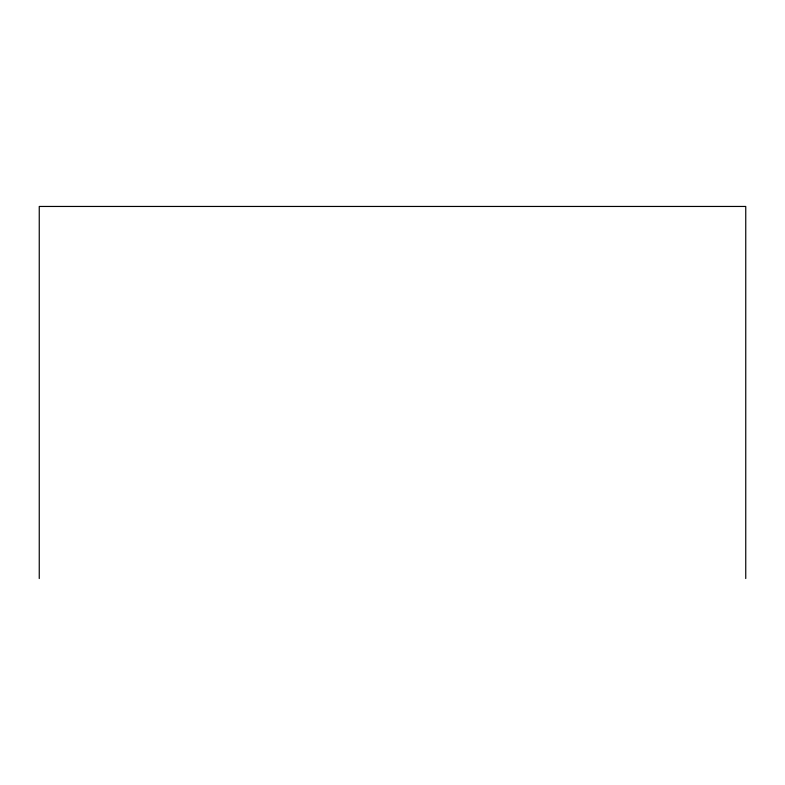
<?xml version="1.0" encoding="UTF-8"?>
<svg xmlns="http://www.w3.org/2000/svg" width="785" height="785" viewBox="0 0 785 785"><rect width="100%" height="100%" fill="white"/><g stroke="black" fill="none" stroke-linecap="round" stroke-linejoin="round"><path stroke-width="1.18" d="M745.75 578.545L745.75 206.455L39.25 206.455L39.25 578.545"/></g></svg>
